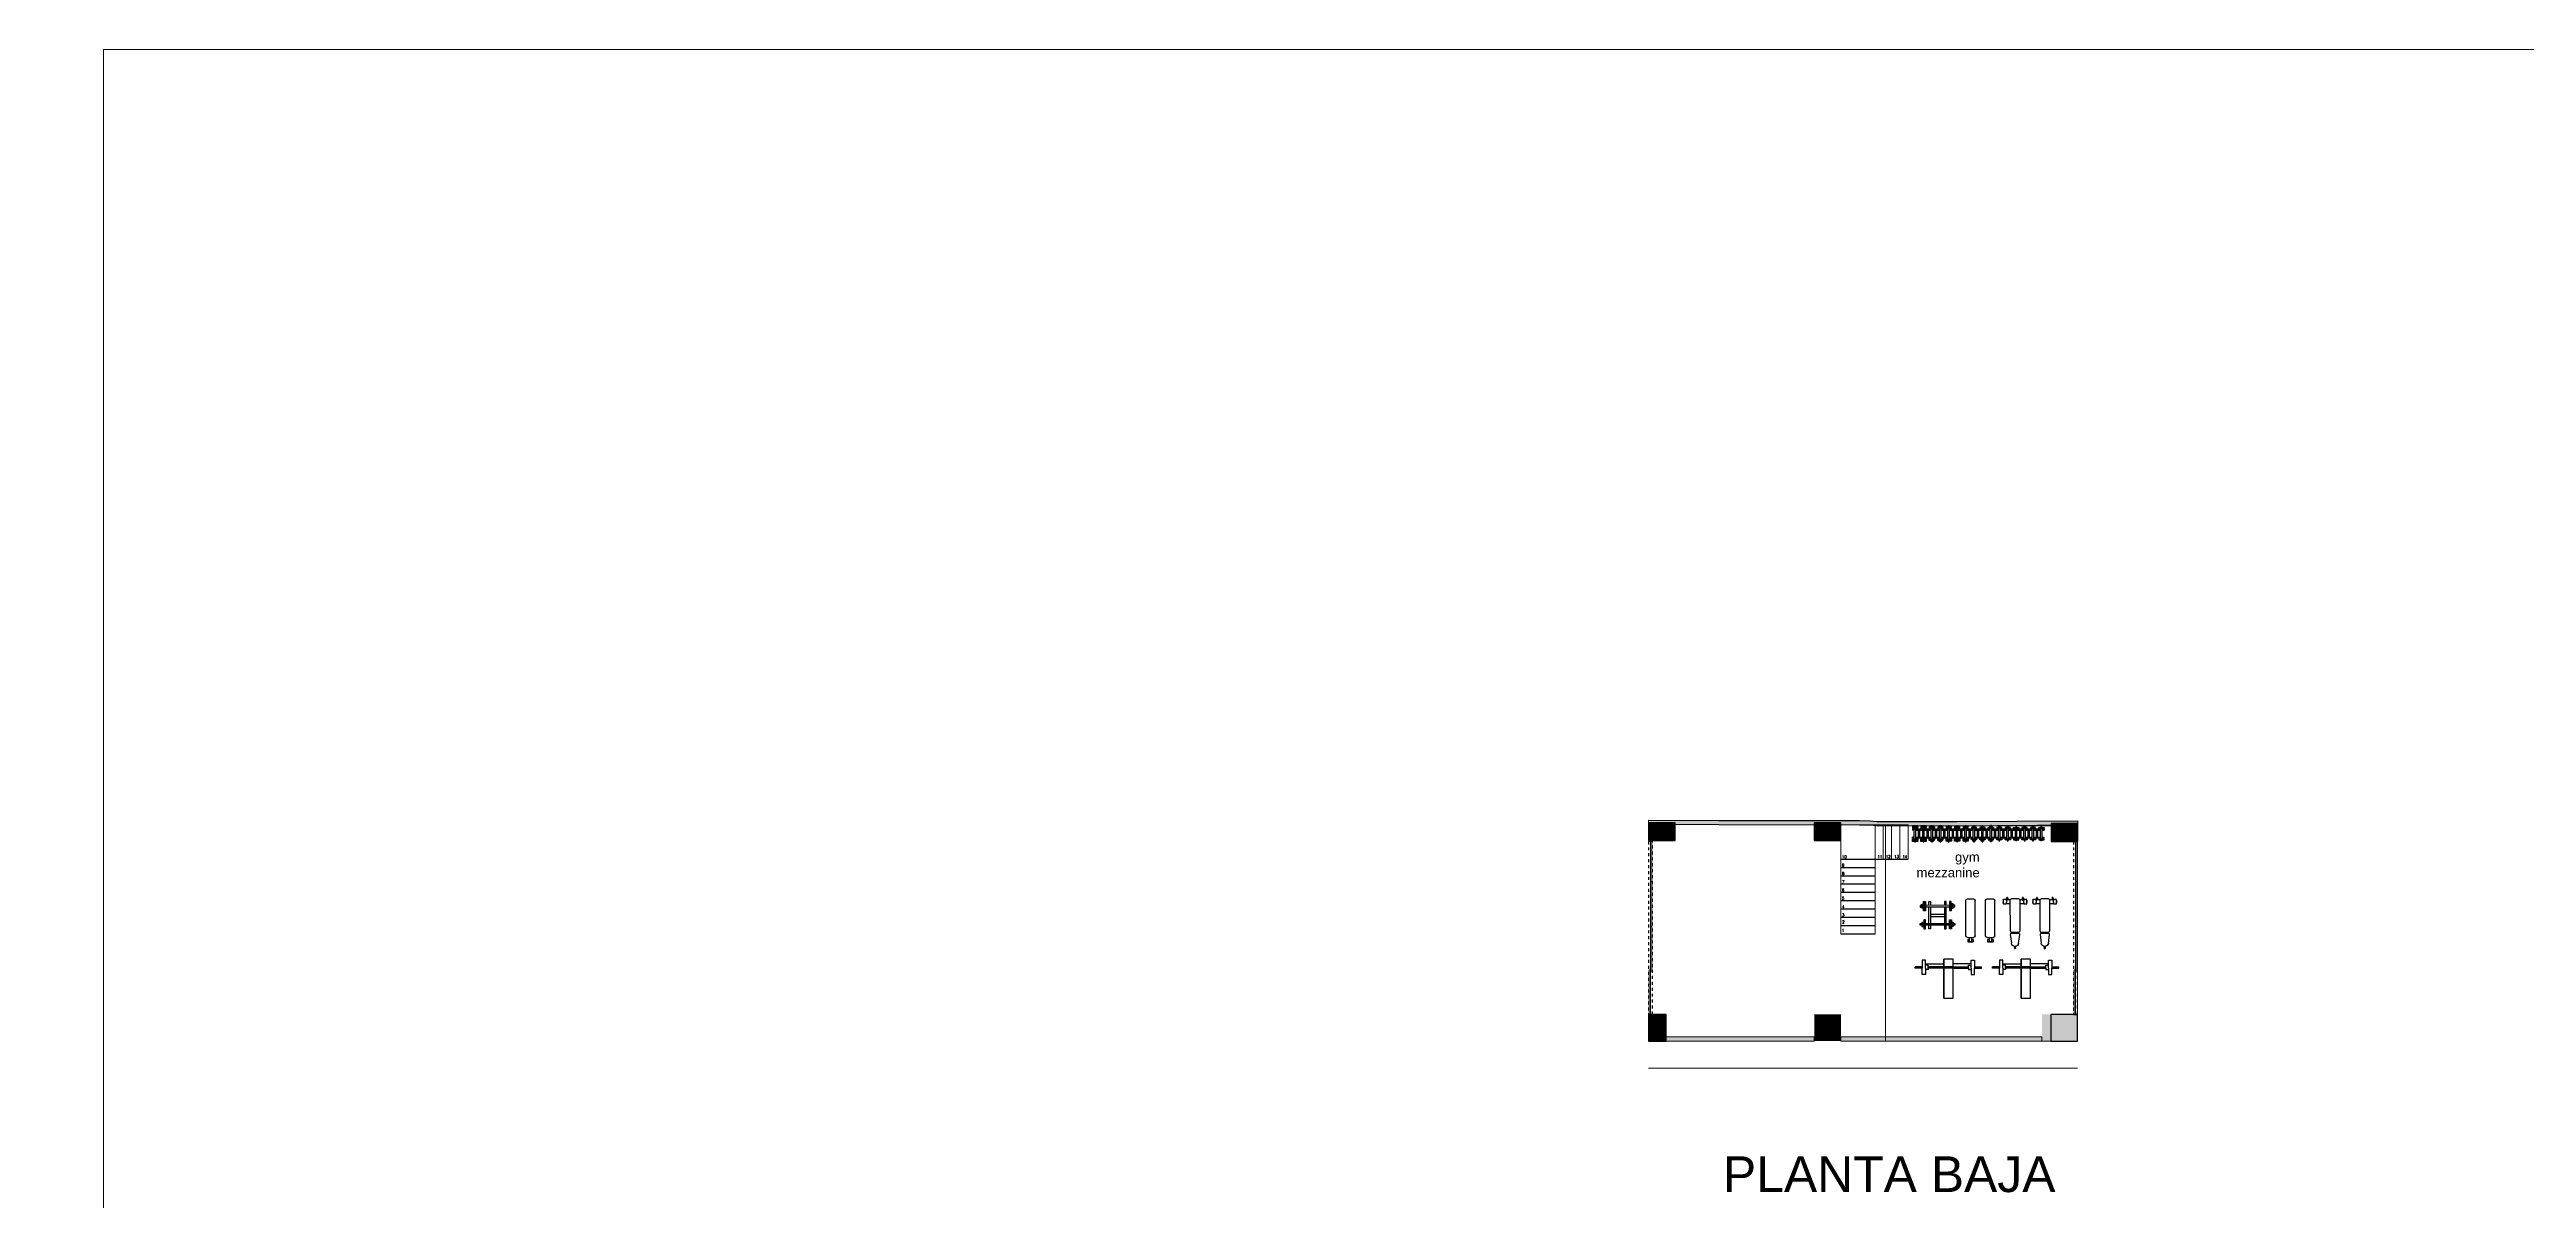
# Model space of a CAD drawing. Header units: metres. Extents: x -598 to 357, y -242 to 574.
# Drawn here: x -359.9 to -276.3, y 89.3 to 128.2 of the extents above; entities that cross this region are included whole.
import ezdxf

# ---------------------------------------------------------------- set-up
doc = ezdxf.new("R2010")
doc.units = ezdxf.units.M
doc.linetypes.add('xref_Nivel TIPICO$0$HIDDEN2', pattern=[0.1875, 0.125, -0.0625])
for name, color, linetype in [('000-GRADAS', 2, 'Continuous'), ('_TEXTO TITULOS', 251, 'Continuous'), ('MINUSV', 7, 'Continuous'), ('Muebles', 1, 'Continuous'), ('T-texto', 8, 'Continuous'), ('xref_Nivel TIPICO$0$D-dintel mamposteria', 1, 'Continuous'), ('xref_Nivel TIPICO$0$H-hatch mamposteria', 8, 'Continuous'), ('xref_Nivel TIPICO$0$T-tablero electrico', 42, 'Continuous'), ('ZXREF_GRADAS_Nx$0$GRADAS', 1, 'Continuous'), ('ZXREF_GRADAS_Nx$0$GRADAS T', 8, 'Continuous')]:
    doc.layers.add(name, color=color, linetype=linetype)
doc.layers.add('Muro Mamspoteria', color=5, linetype='Continuous', lineweight=9)
doc.layers.add('xref_Nivel TIPICO$0$P-puerta', color=1, linetype='Continuous', lineweight=18)
doc.styles.get("Standard").update_dxf_attribs({"font": 'arial.ttf'})
doc.styles.add('TS', font='arial.ttf')
doc.styles.add('ZXREF_GRADAS_Nx$0$E-DIM', font='romans.shx')

# ---------------------------------------------------------------- blocks, each defined once
blk = doc.blocks.new('columna')
at = {"true_color": 0x939598}
h = blk.add_hatch(color=252, dxfattribs=at)
h.dxf.hatch_style = 1
h.paths.add_polyline_path([(154.747, 259.896), (155.647, 259.896), (155.647, 259.296), (154.747, 259.296)])
at = {"color": 252, "true_color": 0x939598}
blk.add_lwpolyline([(154.747, 259.896), (155.647, 259.896), (155.647, 259.296), (154.747, 259.296), (154.747, 259.896)], dxfattribs=at)
blk = doc.blocks.new('*U307')
at = {"layer": 'xref_Nivel TIPICO$0$D-dintel mamposteria', "linetype": 'xref_Nivel TIPICO$0$HIDDEN2', "ltscale": 0.5}
blk.add_lwpolyline([(0.14, 0), (0, 0), (0, 5.837), (0.14, 5.837)], close=True, dxfattribs=at)
blk = doc.blocks.new('Banco de compresiones')
for p, q in [((347, 310), (377, 310)), ((347, 294), (347, 310)), ((377, 294), (347, 294)), ((370, 281), (370, 294)), ((377, 281), (370, 281)), ((377, 310), (377, 342)), ((377, 342), (383, 342)), ((414, 310), (377, 310)), ((377, 294), (414, 294)), ((377, 210), (377, 281)), ((377, 281), (391, 281)), ((383, 310), (383, 342)), ((383, 210), (383, 281)), ((391, 281), (391, 294)), ((396, 294), (396, 210)), ((414, 294), (414, 310)), ((237, 210), (377, 210)), ((237, 166), (237, 210)), ((377, 166), (237, 166)), ((237, 166), (377, 166)), ((377, 210), (377, 94)), ((383, 210), (383, 94)), ((383, 210), (418, 210)), ((418, 166), (383, 166)), ((383, 166), (418, 166)), ((396, 81), (396, 166)), ((418, 210), (418, 166)), ((377, 81), (347, 81)), ((347, 81), (347, 66)), ((347, 66), (377, 66)), ((370, 94), (370, 81)), ((377, 94), (370, 94)), ((377, 94), (391, 94)), ((377, 81), (414, 81)), ((414, 66), (377, 66)), ((377, 66), (377, 33)), ((377, 33), (383, 33)), ((383, 66), (383, 33)), ((391, 94), (391, 81)), ((414, 81), (414, 66))]:
    blk.add_line(p, q)
blk = doc.blocks.new('banco de compresiones l')
at = {"xscale": 0.007241437499942549, "yscale": 0.007241437499942549, "zscale": 0.007241437499942549}
blk.add_blockref('Banco de compresiones', (-2.775, -0.241), dxfattribs=at)
blk = doc.blocks.new('A$C021C5DDC')
at = {"linetype": 'Continuous'}
for p, q in [((0, 530), (0, 545)), ((2, 547), (54, 547)), ((54, 528), (2, 528)), ((2, 102), (2, 117)), ((4, 119), (56, 119)), ((4, 100), (56, 100)), ((18, 551), (18, 554)), ((18, 554), (26, 554)), ((18, 551), (26, 551)), ((18, 522), (18, 525)), ((18, 525), (26, 525)), ((18, 522), (26, 522)), ((20, 547), (20, 550)), ((20, 550), (35, 550)), ((20, 123), (20, 126)), ((20, 126), (28, 126)), ((20, 123), (29, 123)), ((20, 94), (20, 97)), ((20, 97), (29, 97)), ((20, 94), (29, 94)), ((21, 525), (21, 528)), ((36, 525), (21, 525)), ((23, 119), (23, 122)), ((23, 122), (37, 122)), ((23, 97), (23, 100)), ((38, 97), (23, 97)), ((26, 554), (63, 554)), ((26, 551), (63, 551)), ((26, 525), (63, 525)), ((26, 522), (63, 522)), ((28, 126), (65, 126)), ((29, 123), (65, 123)), ((29, 97), (65, 97)), ((29, 94), (65, 94)), ((33, 223), (32, 423)), ((35, 550), (35, 547)), ((36, 528), (36, 525)), ((37, 122), (38, 122)), ((38, 122), (38, 119)), ((38, 100), (38, 97)), ((51, 564), (50, 644)), ((53, 563), (52, 563)), ((59, 563), (53, 563)), ((54, 4), (53, 84)), ((55, 648), (73, 648)), ((55, 85), (61, 85)), ((55, 85), (55, 85)), ((56, 545), (56, 530)), ((58, 117), (58, 102)), ((86, 563), (59, 563)), ((76, 0), (59, 0)), ((61, 554), (61, 563)), ((61, 525), (61, 551)), ((61, 454), (61, 522)), ((63, 454), (62, 454)), ((62, 85), (89, 85)), ((65, 554), (63, 554)), ((63, 551), (65, 551)), ((65, 525), (63, 525)), ((63, 522), (65, 522)), ((892, 458), (63, 454)), ((63, 126), (63, 194)), ((64, 194), (63, 194)), ((63, 97), (63, 123)), ((64, 85), (63, 94)), ((64, 194), (894, 198)), ((65, 554), (65, 551)), ((65, 525), (65, 522)), ((68, 126), (65, 126)), ((65, 123), (68, 123)), ((68, 97), (65, 97)), ((65, 94), (68, 94)), ((68, 126), (68, 123)), ((68, 97), (68, 94)), ((74, 647), (75, 647)), ((76, 648), (79, 648)), ((78, 0), (77, 0)), ((82, 0), (79, 0)), ((80, 647), (81, 647)), ((82, 648), (85, 648)), ((84, 0), (83, 0)), ((88, 0), (85, 0)), ((87, 647), (86, 647)), ((86, 563), (136, 563)), ((88, 648), (91, 648)), ((139, 85), (89, 85)), ((89, 0), (90, 0)), ((94, 0), (91, 0)), ((93, 648), (92, 648)), ((94, 648), (97, 648)), ((95, 0), (96, 0)), ((100, 0), (97, 0)), ((99, 648), (98, 648)), ((100, 648), (103, 648)), ((101, 0), (102, 0)), ((106, 0), (103, 0)), ((105, 648), (104, 648)), ((106, 648), (109, 648)), ((107, 1), (108, 1)), ((112, 0), (109, 0)), ((111, 648), (110, 648)), ((112, 648), (115, 648)), ((113, 1), (114, 1)), ((118, 0), (115, 0)), ((117, 648), (116, 648)), ((118, 648), (121, 648)), ((119, 1), (120, 1)), ((124, 0), (121, 0)), ((123, 648), (122, 648)), ((124, 648), (127, 648)), ((125, 1), (126, 1)), ((130, 0), (127, 0)), ((129, 648), (128, 648)), ((130, 648), (133, 648)), ((131, 1), (132, 1)), ((136, 0), (133, 0)), ((135, 648), (134, 648)), ((136, 648), (139, 648)), ((163, 563), (136, 563)), ((137, 1), (138, 1)), ((139, 85), (166, 85)), ((142, 0), (139, 0)), ((140, 648), (141, 648)), ((142, 648), (145, 648)), ((144, 1), (143, 1)), ((148, 0), (145, 0)), ((146, 648), (147, 648)), ((148, 648), (166, 648)), ((150, 1), (149, 1)), ((169, 1), (151, 1)), ((161, 563), (161, 454)), ((169, 563), (163, 563)), ((163, 194), (164, 85)), ((166, 85), (172, 85)), ((170, 563), (169, 563)), ((171, 645), (171, 564)), ((172, 85), (172, 85)), ((174, 84), (174, 4)), ((916, 458), (892, 458)), ((894, 198), (918, 198)), ((946, 428), (947, 228)), ((946, 421), (971, 422)), ((946, 401), (972, 402)), ((949, 388), (946, 388)), ((946, 387), (950, 387)), ((950, 386), (946, 386)), ((980, 385), (946, 385)), ((980, 381), (946, 381)), ((946, 380), (952, 380)), ((946, 357), (952, 357)), ((952, 301), (947, 301)), ((953, 278), (947, 278)), ((947, 277), (981, 277)), ((947, 273), (981, 273)), ((947, 272), (951, 272)), ((951, 270), (947, 270)), ((947, 270), (950, 270)), ((947, 256), (972, 256)), ((947, 236), (972, 236)), ((949, 388), (950, 387)), ((950, 387), (950, 386)), ((950, 386), (950, 385)), ((950, 381), (950, 380)), ((950, 357), (950, 301)), ((950, 273), (950, 272)), ((951, 270), (950, 270)), ((951, 278), (951, 277)), ((951, 272), (951, 270)), ((952, 380), (952, 357)), ((952, 379), (980, 379)), ((952, 301), (953, 278)), ((981, 279), (953, 279)), ((968, 424), (969, 424)), ((968, 422), (968, 424)), ((968, 424), (979, 424)), ((968, 400), (968, 402)), ((969, 399), (968, 400)), ((980, 400), (968, 400)), ((979, 424), (969, 424)), ((969, 399), (980, 399)), ((969, 258), (970, 258)), ((969, 256), (969, 258)), ((969, 258), (981, 258)), ((969, 234), (969, 236)), ((970, 233), (969, 234)), ((981, 234), (969, 234)), ((970, 389), (970, 395)), ((980, 395), (970, 395)), ((970, 389), (980, 389)), ((981, 258), (970, 258)), ((970, 233), (981, 233)), ((971, 263), (971, 269)), ((981, 269), (971, 269)), ((971, 263), (981, 263)), ((975, 424), (975, 426)), ((975, 426), (979, 426)), ((976, 231), (976, 233)), ((976, 231), (981, 231)), ((978, 395), (978, 399)), ((978, 388), (978, 389)), ((978, 387), (978, 388)), ((980, 388), (978, 388)), ((978, 387), (980, 387)), ((978, 269), (978, 270)), ((978, 270), (979, 270)), ((978, 270), (981, 270)), ((979, 258), (978, 263)), ((981, 229), (979, 429)), ((981, 270), (979, 270)), ((1009, 459), (1009, 459)), ((1011, 199), (1011, 199)), ((1013, 459), (1252, 430)), ((1254, 232), (1015, 199)), ((1339, 346), (1374, 346)), ((1339, 315), (1339, 315)), ((1374, 315), (1339, 315)), ((1374, 346), (1382, 347)), ((1382, 316), (1374, 315))]:
    blk.add_line(p, q, dxfattribs=at)
for points in [[(971, 422), (974, 421), (976, 420), (979, 420), (979, 419)], [(972, 256), (975, 255), (977, 255), (980, 254), (981, 254)], [(981, 238), (980, 238), (978, 237), (976, 236), (974, 236), (973, 236), (972, 236)], [(1009, 459), (1010, 459), (1013, 459)], [(1015, 199), (1012, 199), (1011, 199)], [(1387, 326), (1387, 327), (1388, 329), (1388, 331), (1388, 333), (1387, 334), (1387, 336), (1386, 338), (1386, 339), (1385, 341), (1384, 342), (1383, 343), (1381, 344), (1380, 345), (1378, 346), (1377, 346), (1375, 346), (1374, 346)], [(1387, 331), (1387, 333), (1387, 335), (1387, 336), (1386, 338), (1385, 339), (1384, 341), (1383, 342), (1382, 343), (1381, 344), (1379, 345), (1378, 346), (1376, 346), (1375, 346), (1374, 346)], [(1374, 315), (1375, 316), (1377, 316), (1378, 316), (1380, 317), (1381, 318), (1382, 319), (1383, 320), (1384, 321), (1385, 323), (1386, 324), (1387, 326), (1387, 328), (1387, 329), (1387, 331)], [(1381, 346), (1382, 347), (1384, 346), (1386, 346), (1388, 345), (1390, 344), (1391, 343), (1393, 341), (1394, 339), (1395, 337), (1396, 335), (1396, 333), (1396, 331), (1396, 329), (1395, 326), (1395, 326)]]:
    blk.add_lwpolyline(points, dxfattribs=at)
for centre, radius, start, end in [((2, 545), 2, 90.31259, 180.31259), ((2, 530), 2, 180.31259, 270.31259), ((4, 117), 2, 90.31259, 180.31259), ((4, 102), 2, 180.31259, 270.31259), ((62, 424), 30, 90.3167, 180.31259), ((63, 424), 30, 90.31722, 180.31259), ((63, 224), 30, 180.31259, 270.30794), ((64, 224), 30, 180.31259, 270.30845), ((53, 644), 2.97, 122.43989, 184.06157), ((52, 564), 1, 180.31259, 270.31259), ((55, 639), 8.38, 90.37948, 116.1814), ((54, 84), 1, 90.31259, 180.31259), ((54, 545), 2, 0.31259, 90.31259), ((54, 530), 2, 270.31259, 0.31259), ((57, 3), 3.1, 177.96342, 236.78548), ((58, 8), 7.54, 242.98254, 271.70784), ((56, 117), 2, 0.31259, 90.31259), ((56, 102), 2, 270.31259, 0.31259), ((59, 564), 1, 180.31259, 270.31259), ((74, 650), 3.11, 243.55725, 249.01536), ((74, 651), 3.29, 291.76245, 296.9153), ((78, -3), 3.29, 111.76245, 116.9153), ((80, 650), 3.11, 243.55725, 249.01536), ((78, -3), 3.11, 63.55725, 69.01536), ((80, 651), 3.18, 291.67284, 297.00491), ((84, -3), 3.29, 111.76245, 116.9153), ((86, 651), 3.11, 243.55458, 249.01803), ((84, -3), 3.1, 63.55192, 69.0207), ((86, 651), 3.18, 291.67402, 297.0049), ((90, -3), 3.24, 111.71771, 116.96004), ((92, 651), 3.11, 243.55313, 249.01831), ((90, -3), 3.11, 63.55313, 69.01831), ((92, 651), 3.24, 291.71771, 296.96004), ((96, -3), 3.18, 111.67402, 117.0049), ((98, 651), 3.11, 243.5558, 249.01564), ((96, -3), 3.11, 63.55458, 69.01803), ((98, 651), 3.24, 291.71889, 296.96003), ((102, -3), 3.24, 111.71889, 116.96003), ((104, 651), 3.11, 243.55458, 249.01803), ((102, -3), 3.11, 63.5558, 69.01564), ((104, 651), 3.18, 291.67402, 297.0049), ((108, -3), 3.24, 111.71771, 116.96004), ((110, 651), 3.11, 243.55313, 249.01831), ((108, -3), 3.11, 63.55313, 69.01831), ((110, 651), 3.24, 291.71771, 296.96004), ((114, -3), 3.18, 111.67402, 117.00491), ((116, 651), 3.11, 243.5558, 249.01564), ((114, -2), 3.11, 63.55458, 69.01803), ((116, 651), 3.24, 291.71889, 296.96003), ((120, -3), 3.24, 111.71889, 116.96003), ((122, 651), 3.11, 243.55458, 249.01803), ((120, -2), 3.11, 63.5558, 69.01564), ((122, 651), 3.24, 291.71771, 296.96004), ((126, -3), 3.24, 111.71771, 116.96004), ((128, 651), 3.11, 243.5558, 249.01564), ((126, -2), 3.11, 63.55458, 69.01803), ((128, 651), 3.24, 291.71889, 296.96003), ((132, -3), 3.24, 111.71889, 116.96003), ((134, 651), 3.11, 243.55458, 249.01803), ((132, -2), 3.11, 63.5558, 69.01564), ((134, 651), 3.18, 291.67402, 297.0049), ((138, -2), 3.24, 111.71771, 116.96004), ((140, 651), 3.11, 243.55458, 249.01803), ((138, -2), 3.11, 63.55313, 69.01831), ((140, 651), 3.24, 291.71771, 296.96004), ((144, -2), 3.24, 111.71771, 116.96004), ((146, 651), 3.11, 243.5558, 249.01564), ((144, -2), 3.11, 63.55458, 69.01803), ((146, 651), 3.21, 291.69588, 296.98246), ((150, -2), 3.24, 111.71889, 116.96003), ((150, -2), 3.11, 63.55386, 69.01817), ((163, 564), 1, 270.31259, 0.31259), ((166, 641), 7.54, 62.98262, 91.70778), ((166, 84), 1, 0.31259, 90.31259), ((168, 645), 3.1, 357.96361, 56.78555), ((169, 9), 8.38, 270.37937, 296.18148), ((170, 564), 1, 270.31259, 0.31259), ((173, 84), 1, 0.31259, 90.31259), ((171, 4), 2.97, 302.44019, 4.06102), ((967, 434), 32.3, 278.28535, 292.99243), ((1239, 331), 100, 277.7695, 83.17374), ((1240, 331), 100, 277.7695, 83.17374), ((1374, 329), 13.8, 272.00491, 345.16337), ((1382, 329), 13.9, 272.61464, 345.17168)]:
    blk.add_arc(centre, radius, start, end, dxfattribs=at)
at = {"linetype": 'Continuous', "extrusion": (0, 0, -1)}
for centre, major_axis, ratio, start_param, end_param in [((74, 648), (1, 0.005), 0.36397, 1.570796, 2.388305), ((75, 648), (1, 0.005), 0.36397, 0.753287, 1.570796), ((77, 0), (1, 0.005), 0.36397, 3.89488, 4.712389), ((78, 0), (1, 0.005), 0.36397, 4.712389, 5.529898), ((80, 648), (1, 0.005), 0.36397, 1.570796, 2.388305), ((81, 648), (1, 0.005), 0.36397, 0.753287, 1.570796), ((83, 0), (1, 0.005), 0.36397, 3.89488, 4.712389), ((84, 0), (1, 0.005), 0.36397, -1.570796, -0.753287), ((86, 648), (1, 0.005), 0.36397, 1.570796, 2.388305), ((87, 648), (1, 0.005), 0.36397, 0.753287, 1.570796), ((89, 0), (1, 0.005), 0.36397, 3.89488, 4.712389), ((90, 0), (1, 0.005), 0.36397, -1.570796, -0.753287), ((92, 648), (1, 0.005), 0.36397, 1.570796, 2.388305), ((93, 648), (1, 0.005), 0.36397, 0.753287, 1.570796), ((95, 0), (1, 0.005), 0.36397, 3.89488, 4.712389), ((96, 0), (1, 0.005), 0.36397, 4.712389, 5.529898), ((98, 648), (1, 0.005), 0.36397, 1.570796, 2.388305), ((99, 648), (1, 0.005), 0.36397, 0.753287, 1.570796), ((101, 0), (1, 0.005), 0.36397, 3.89488, 4.712389), ((102, 0), (1, 0.005), 0.36397, 4.712389, 5.529898), ((104, 648), (1, 0.005), 0.36397, 1.570796, 2.388305), ((105, 648), (1, 0.005), 0.36397, 0.753287, 1.570796), ((107, 0), (1, 0.005), 0.36397, 3.89488, 4.712389), ((108, 0), (1, 0.005), 0.36397, -1.570796, -0.753287), ((110, 648), (1, 0.005), 0.36397, 1.570796, 2.388305), ((111, 648), (1, 0.005), 0.36397, 0.753287, 1.570796), ((113, 0), (1, 0.005), 0.36397, 3.89488, 4.712389), ((114, 0), (1, 0.005), 0.36397, -1.570796, -0.753287), ((116, 648), (1, 0.005), 0.36397, 1.570796, 2.388305), ((117, 648), (1, 0.005), 0.36397, 0.753287, 1.570796), ((119, 0), (1, 0.005), 0.36397, 3.89488, 4.712389), ((120, 0), (1, 0.005), 0.36397, 4.712389, 5.529898), ((122, 648), (1, 0.005), 0.36397, 1.570796, 2.388305), ((123, 648), (1, 0.005), 0.36397, 0.753287, 1.570796), ((125, 0), (1, 0.005), 0.36397, 3.89488, 4.712389), ((126, 0), (1, 0.005), 0.36397, 4.712389, 5.529898), ((128, 648), (1, 0.005), 0.36397, 1.570796, 2.388305), ((129, 648), (1, 0.005), 0.36397, 0.753287, 1.570796), ((131, 0), (1, 0.005), 0.36397, 3.89488, 4.712389), ((132, 0), (1, 0.005), 0.36397, -1.570796, -0.753287), ((134, 648), (1, 0.005), 0.36397, 1.570796, 2.388305), ((135, 648), (1, 0.005), 0.36397, 0.753287, 1.570796), ((137, 0), (1, 0.005), 0.36397, 3.89488, 4.712389), ((138, 0), (1, 0.005), 0.36397, -1.570796, -0.753287), ((140, 648), (1, 0.005), 0.36397, 1.570796, 2.388305), ((141, 648), (1, 0.005), 0.36397, 0.753287, 1.570796), ((143, 0), (1, 0.005), 0.36397, 3.89488, 4.712389), ((144, 0), (1, 0.005), 0.36397, 4.712389, 5.529898), ((146, 648), (1, 0.005), 0.36397, 1.570796, 2.388305), ((147, 648), (1, 0.005), 0.36397, 0.753287, 1.570796), ((149, 0), (1, 0.005), 0.36397, 3.89488, 4.712389), ((150, 0), (1, 0.005), 0.36397, -1.570796, -0.753287), ((916, 428), (-0.2, 30), 0.987049, 0, 1.570796), ((917, 228), (-0.2, 30), 0.987049, 1.570796, 3.141593), ((1009, 429), (-0.2, 30), 0.988983, 4.710979, 6.409038), ((1011, 229), (-0.2, 30), 0.988983, 3.012921, 4.710979)]:
    blk.add_ellipse(centre, major_axis=major_axis, ratio=ratio, start_param=start_param, end_param=end_param, dxfattribs=at)
blk = doc.blocks.new('A$C00F05895')
for p, q in [((-1099, 764), (-1385, 764)), ((-1385, 694), (-1286, 694)), ((-1385, 694), (-1385, 638)), ((-1286, 638), (-1385, 638)), ((-1286, 263), (-1385, 263)), ((-1385, 208), (-1385, 263)), ((-1385, 208), (-1286, 208)), ((-1099, 138), (-1385, 138)), ((-1047, 263), (-1047, 638)), ((-976, 263), (-976, 638)), ((-924, 764), (-638, 764)), ((-924, 138), (-638, 138)), ((-586, 263), (-586, 638)), ((-514, 263), (-514, 638)), ((-462, 764), (-176, 764)), ((-462, 138), (-176, 138)), ((-124, 263), (-124, 638)), ((-52, 263), (-52, 638)), ((286, 764), (0, 764)), ((0, 694), (99, 694)), ((0, 694), (0, 638)), ((99, 638), (0, 638)), ((99, 263), (0, 263)), ((0, 208), (0, 263)), ((0, 208), (99, 208)), ((286, 138), (0, 138)), ((338, 263), (338, 638)), ((410, 263), (410, 638)), ((462, 764), (748, 764)), ((462, 138), (748, 138)), ((800, 263), (800, 638)), ((872, 263), (872, 638)), ((924, 764), (1209, 764)), ((924, 138), (1209, 138)), ((1261, 263), (1261, 638)), ((1333, 263), (1333, 638)), ((1671, 764), (1385, 764)), ((1671, 138), (1385, 138)), ((1593, 821), (1463, 821)), ((1593, 81), (1463, 81)), ((1723, 263), (1723, 638)), ((1795, 263), (1795, 638)), ((1847, 764), (2133, 764)), ((1847, 138), (2133, 138)), ((1925, 821), (2055, 821)), ((1925, 81), (2055, 81)), ((2185, 263), (2185, 638)), ((2257, 263), (2257, 638)), ((2309, 764), (2595, 764)), ((2309, 138), (2595, 138)), ((2387, 821), (2517, 821)), ((2387, 81), (2517, 81)), ((2647, 263), (2647, 638)), ((2719, 263), (2719, 638)), ((2771, 821), (3056, 821)), ((2771, 764), (3056, 764)), ((2771, 138), (3056, 138)), ((2771, 81), (3056, 81)), ((3108, 263), (3108, 638)), ((3180, 263), (3180, 638)), ((3232, 821), (3518, 821)), ((3232, 764), (3518, 764)), ((3232, 138), (3518, 138)), ((3232, 81), (3518, 81)), ((3570, 263), (3570, 638)), ((3642, 263), (3642, 638)), ((3694, 821), (3980, 821)), ((3694, 764), (3980, 764)), ((3694, 138), (3980, 138)), ((3694, 81), (3980, 81)), ((4032, 263), (4032, 638)), ((4104, 263), (4104, 638)), ((4156, 821), (4442, 821)), ((4156, 821), (4156, 793)), ((4156, 764), (4442, 764)), ((4156, 138), (4442, 138)), ((4156, 81), (4156, 109)), ((4156, 81), (4442, 81)), ((4234, 849), (4364, 849)), ((4234, 53), (4364, 53)), ((4442, 821), (4442, 793)), ((4442, 81), (4442, 109)), ((4494, 263), (4494, 638)), ((4566, 263), (4566, 638)), ((4618, 821), (4903, 821)), ((4618, 821), (4618, 793)), ((4618, 764), (4903, 764)), ((4618, 138), (4903, 138)), ((4618, 81), (4618, 109)), ((4618, 81), (4903, 81)), ((4695, 849), (4826, 849)), ((4695, 53), (4826, 53)), ((4903, 821), (4903, 793)), ((4903, 81), (4903, 109)), ((4955, 263), (4955, 638)), ((5027, 263), (5027, 638)), ((5079, 849), (5365, 849)), ((5079, 821), (5365, 821)), ((5079, 821), (5079, 793)), ((5079, 764), (5365, 764)), ((5079, 138), (5365, 138)), ((5079, 81), (5079, 109)), ((5079, 81), (5365, 81)), ((5079, 53), (5365, 53)), ((5365, 821), (5365, 793)), ((5365, 81), (5365, 109)), ((5417, 263), (5417, 638)), ((5489, 263), (5489, 638)), ((5541, 849), (5827, 849)), ((5541, 821), (5827, 821)), ((5541, 821), (5541, 793)), ((5541, 764), (5827, 764)), ((5541, 138), (5827, 138)), ((5541, 81), (5541, 109)), ((5541, 81), (5827, 81)), ((5541, 53), (5827, 53)), ((5827, 694), (5728, 694)), ((5728, 638), (5827, 638)), ((5728, 263), (5827, 263)), ((5827, 208), (5728, 208)), ((5827, 821), (5827, 793)), ((5827, 694), (5827, 638)), ((5827, 208), (5827, 263)), ((5827, 81), (5827, 109))]:
    blk.add_line(p, q)
for points in [[(-1385, 793), (-1385, 735), (-1099, 735), (-1099, 793)], [(-1385, 109), (-1385, 166), (-1099, 166), (-1099, 109)], [(-638, 793), (-638, 735), (-924, 735), (-924, 793)], [(-638, 109), (-638, 166), (-924, 166), (-924, 109)], [(-176, 793), (-176, 735), (-462, 735), (-462, 793)], [(-176, 109), (-176, 166), (-462, 166), (-462, 109)], [(0, 793), (0, 735), (286, 735), (286, 793)], [(0, 109), (0, 166), (286, 166), (286, 109)], [(748, 793), (748, 735), (462, 735), (462, 793)], [(748, 109), (748, 166), (462, 166), (462, 109)], [(1209, 793), (1209, 735), (924, 735), (924, 793)], [(1209, 109), (1209, 166), (924, 166), (924, 109)], [(1385, 793), (1385, 735), (1671, 735), (1671, 793)], [(1385, 109), (1385, 166), (1671, 166), (1671, 109)], [(1463, 849), (1463, 793), (1593, 793), (1593, 849)], [(1463, 53), (1463, 109), (1593, 109), (1593, 53)], [(2133, 793), (2133, 735), (1847, 735), (1847, 793)], [(2133, 109), (2133, 166), (1847, 166), (1847, 109)], [(2055, 849), (2055, 793), (1925, 793), (1925, 849)], [(2055, 53), (2055, 109), (1925, 109), (1925, 53)], [(2595, 793), (2595, 735), (2309, 735), (2309, 793)], [(2595, 109), (2595, 166), (2309, 166), (2309, 109)], [(2517, 849), (2517, 793), (2387, 793), (2387, 849)], [(2517, 53), (2517, 109), (2387, 109), (2387, 53)], [(3056, 849), (3056, 793), (2771, 793), (2771, 849)], [(3056, 793), (3056, 735), (2771, 735), (2771, 793)], [(3056, 109), (3056, 166), (2771, 166), (2771, 109)], [(3056, 53), (3056, 109), (2771, 109), (2771, 53)], [(3518, 849), (3518, 793), (3232, 793), (3232, 849)], [(3518, 793), (3518, 735), (3232, 735), (3232, 793)], [(3518, 109), (3518, 166), (3232, 166), (3232, 109)], [(3518, 53), (3518, 109), (3232, 109), (3232, 53)], [(3980, 849), (3980, 793), (3694, 793), (3694, 849)], [(3980, 793), (3980, 735), (3694, 735), (3694, 793)], [(3980, 109), (3980, 166), (3694, 166), (3694, 109)], [(3980, 53), (3980, 109), (3694, 109), (3694, 53)], [(4442, 793), (4442, 735), (4156, 735), (4156, 793)], [(4442, 109), (4442, 166), (4156, 166), (4156, 109)], [(4364, 877), (4364, 821), (4234, 821), (4234, 877)], [(4364, 24), (4364, 81), (4234, 81), (4234, 24)], [(4903, 793), (4903, 735), (4618, 735), (4618, 793)], [(4903, 109), (4903, 166), (4618, 166), (4618, 109)], [(4826, 877), (4826, 821), (4695, 821), (4695, 877)], [(4826, 24), (4826, 81), (4695, 81), (4695, 24)], [(5365, 877), (5365, 821), (5079, 821), (5079, 877)], [(5365, 793), (5365, 735), (5079, 735), (5079, 793)], [(5365, 109), (5365, 166), (5079, 166), (5079, 109)], [(5365, 24), (5365, 81), (5079, 81), (5079, 24)], [(5827, 877), (5827, 821), (5541, 821), (5541, 877)], [(5827, 793), (5827, 735), (5541, 735), (5541, 793)], [(5827, 109), (5827, 166), (5541, 166), (5541, 109)], [(5827, 24), (5827, 81), (5541, 81), (5541, 24)]]:
    blk.add_lwpolyline(points, close=True)
for points in [[(-1286, 166), (-1286, 735)], [(-1268, 793), (-1268, 845), (-1217, 845), (-1217, 793)], [(-1268, 109), (-1268, 56), (-1217, 56), (-1217, 109)], [(-1199, 166), (-1199, 735)], [(-1199, 694), (-824, 694)], [(-824, 638), (-1199, 638)], [(-824, 263), (-1199, 263)], [(-1199, 208), (-824, 208)], [(-824, 166), (-824, 735)], [(-755, 793), (-755, 845), (-806, 845), (-806, 793)], [(-755, 109), (-755, 56), (-806, 56), (-806, 109)], [(-737, 166), (-737, 735)], [(-737, 694), (-363, 694)], [(-363, 638), (-737, 638)], [(-363, 263), (-737, 263)], [(-737, 208), (-363, 208)], [(-363, 166), (-363, 735)], [(-293, 793), (-293, 845), (-345, 845), (-345, 793)], [(-293, 109), (-293, 56), (-345, 56), (-345, 109)], [(-275, 166), (-275, 735)], [(-275, 694), (99, 694)], [(99, 638), (-275, 638)], [(99, 263), (-275, 263)], [(-275, 208), (99, 208)], [(99, 166), (99, 735)], [(117, 793), (117, 845), (169, 845), (169, 793)], [(117, 109), (117, 56), (169, 56), (169, 109)], [(187, 166), (187, 735)], [(187, 694), (561, 694)], [(561, 638), (187, 638)], [(561, 263), (187, 263)], [(187, 208), (561, 208)], [(561, 166), (561, 735)], [(630, 793), (630, 845), (579, 845), (579, 793)], [(630, 109), (630, 56), (579, 56), (579, 109)], [(648, 166), (648, 735)], [(648, 694), (1023, 694)], [(1023, 638), (648, 638)], [(1023, 263), (648, 263)], [(648, 208), (1023, 208)], [(1023, 166), (1023, 735)], [(1092, 793), (1092, 845), (1041, 845), (1041, 793)], [(1092, 109), (1092, 56), (1041, 56), (1041, 109)], [(1110, 166), (1110, 735)], [(1110, 694), (1484, 694)], [(1484, 638), (1110, 638)], [(1484, 263), (1110, 263)], [(1110, 208), (1484, 208)], [(1484, 166), (1484, 735)], [(1503, 849), (1503, 902), (1554, 902), (1554, 849)], [(1503, 53), (1503, 0), (1554, 0), (1554, 53)], [(1572, 166), (1572, 735)], [(1572, 694), (1946, 694)], [(1946, 638), (1572, 638)], [(1946, 263), (1572, 263)], [(1572, 208), (1946, 208)], [(1946, 166), (1946, 735)], [(2016, 849), (2016, 902), (1964, 902), (1964, 849)], [(2016, 53), (2016, 0), (1964, 0), (1964, 53)], [(2034, 166), (2034, 735)], [(2034, 694), (2408, 694)], [(2408, 638), (2034, 638)], [(2408, 263), (2034, 263)], [(2034, 208), (2408, 208)], [(2408, 166), (2408, 735)], [(2477, 849), (2477, 902), (2426, 902), (2426, 849)], [(2477, 53), (2477, 0), (2426, 0), (2426, 53)], [(2495, 166), (2495, 735)], [(2495, 694), (2870, 694)], [(2870, 638), (2495, 638)], [(2870, 263), (2495, 263)], [(2495, 208), (2870, 208)], [(2870, 166), (2870, 735)], [(2939, 849), (2939, 902), (2888, 902), (2888, 849)], [(2939, 53), (2939, 0), (2888, 0), (2888, 53)], [(2957, 166), (2957, 735)], [(2957, 694), (3332, 694)], [(3332, 638), (2957, 638)], [(3332, 263), (2957, 263)], [(2957, 208), (3332, 208)], [(3332, 166), (3332, 735)], [(3401, 849), (3401, 902), (3350, 902), (3350, 849)], [(3401, 53), (3401, 0), (3350, 0), (3350, 53)], [(3419, 166), (3419, 735)], [(3419, 694), (3793, 694)], [(3793, 638), (3419, 638)], [(3793, 263), (3419, 263)], [(3419, 208), (3793, 208)], [(3793, 166), (3793, 735)], [(3863, 849), (3863, 902), (3811, 902), (3811, 849)], [(3863, 53), (3863, 0), (3811, 0), (3811, 53)], [(3881, 166), (3881, 735)], [(3881, 694), (4255, 694)], [(4255, 638), (3881, 638)], [(4255, 263), (3881, 263)], [(3881, 208), (4255, 208)], [(4255, 166), (4255, 735)], [(4324, 877), (4324, 902), (4273, 902), (4273, 877)], [(4324, 24), (4324, 0), (4273, 0), (4273, 24)], [(4342, 166), (4342, 735)], [(4342, 694), (4717, 694)], [(4717, 638), (4342, 638)], [(4717, 263), (4342, 263)], [(4342, 208), (4717, 208)], [(4717, 166), (4717, 735)], [(4786, 877), (4786, 902), (4735, 902), (4735, 877)], [(4786, 24), (4786, 0), (4735, 0), (4735, 24)], [(4804, 166), (4804, 735)], [(4804, 694), (5179, 694)], [(5179, 638), (4804, 638)], [(5179, 263), (4804, 263)], [(4804, 208), (5179, 208)], [(5179, 166), (5179, 735)], [(5248, 877), (5248, 902), (5197, 902), (5197, 877)], [(5248, 24), (5248, 0), (5197, 0), (5197, 24)], [(5266, 166), (5266, 735)], [(5266, 694), (5640, 694)], [(5640, 638), (5266, 638)], [(5640, 263), (5266, 263)], [(5266, 208), (5640, 208)], [(5640, 166), (5640, 735)], [(5710, 877), (5710, 902), (5658, 902), (5658, 877)], [(5710, 24), (5710, 0), (5658, 0), (5658, 24)], [(5728, 166), (5728, 735)]]:
    blk.add_lwpolyline(points)
blk = doc.blocks.new('weight_track_barbell_p')
for p, q in [((-16.2, 7.7), (-16.2, 12.3)), ((-14.2, 5), (-14.2, 15)), ((7.6, 1.3), (-7.6, 1.3)), ((14.2, 5), (14.2, 15)), ((16.2, 7.7), (16.2, 12.3)), ((-16.2, -7.7), (-16.2, -12.3)), ((-14.2, -5), (-14.2, -15)), ((7.6, -1.3), (-7.6, -1.3)), ((14.2, -5), (14.2, -15)), ((16.2, -7.7), (16.2, -12.3))]:
    blk.add_line(p, q)
for points in [[(-17.2, 9.1), (-19, 9.1), (-19, 10.9), (-17.2, 10.9)], [(-13.2, 10.9), (13.2, 10.9)], [(13.2, 9.1), (-13.2, 9.1)], [(-9.5, 10.9), (-9.5, 15), (-7.6, 15), (-7.6, 10.9)], [(-9.5, -9.1), (-9.5, 9.1)], [(-7.6, 9.1), (-7.6, -9.1)], [(9.5, 10.9), (9.5, 15), (7.6, 15), (7.6, 10.9)], [(7.6, 9.1), (7.6, -9.1)], [(9.5, -9.1), (9.5, 9.1)], [(17.2, 10.9), (19, 10.9), (19, 9.1), (17.2, 9.1)], [(-17.2, -9.1), (-19, -9.1), (-19, -10.9), (-17.2, -10.9)], [(13.2, -9.1), (-13.2, -9.1)], [(-13.2, -10.9), (13.2, -10.9)], [(-7.6, -10.9), (-7.6, -15), (-9.5, -15), (-9.5, -10.9)], [(7.6, -10.9), (7.6, -15), (9.5, -15), (9.5, -10.9)], [(17.2, -10.9), (19, -10.9), (19, -9.1), (17.2, -9.1)]]:
    blk.add_lwpolyline(points)
for points in [[(-17.2, 12.3), (-15.2, 12.3), (-15.2, 7.7), (-17.2, 7.7)], [(-15.2, 15), (-13.2, 15), (-13.2, 5), (-15.2, 5)], [(15.2, 15), (13.2, 15), (13.2, 5), (15.2, 5)], [(17.2, 12.3), (15.2, 12.3), (15.2, 7.7), (17.2, 7.7)], [(-17.2, -12.3), (-15.2, -12.3), (-15.2, -7.7), (-17.2, -7.7)], [(-15.2, -15), (-13.2, -15), (-13.2, -5), (-15.2, -5)], [(15.2, -15), (13.2, -15), (13.2, -5), (15.2, -5)], [(17.2, -12.3), (15.2, -12.3), (15.2, -7.7), (17.2, -7.7)]]:
    blk.add_lwpolyline(points, close=True)
blk = doc.blocks.new('ca_gimnas54')
at = {"layer": 'Muebles'}
for p, q in [((12, 0), (-12, 0)), ((-18.3, -141.7), (-18.3, -6.3)), ((18.3, -141.7), (18.3, -6.3)), ((12, -148), (-12, -148)), ((-4.5, -148), (-4.5, -163.8)), ((4.5, -163.8), (-4.5, -163.8)), ((4.5, -148), (4.5, -163.8))]:
    blk.add_line(p, q, dxfattribs=at)
at = {"layer": 'Muebles', "color": 8}
for p, q in [((-4.5, -155.9), (-10.7, -155.9)), ((-10.7, -155.9), (-10.7, -164.8)), ((10.7, -164.8), (-10.7, -164.8)), ((10.7, -155.9), (4.5, -155.9)), ((10.7, -155.9), (10.7, -164.8))]:
    blk.add_line(p, q, dxfattribs=at)
at = {"layer": 'Muebles'}
for centre, start, end in [((-12, -6.3), 90, 180), ((12, -6.3), 0, 90), ((-12, -141.7), 180, 270), ((12, -141.7), 270, 0)]:
    blk.add_arc(centre, 6.3, start, end, dxfattribs=at)

msp = doc.modelspace()

# ---------------------------------------------------------------- hatches: boundary and pattern name
at = {"true_color": 0x939598}
h = msp.add_hatch(color=252, dxfattribs=at)
h.dxf.hatch_style = 1
h.paths.add_polyline_path([(-299.404, 95.607), (-300.304, 95.607), (-300.304, 94.707), (-299.404, 94.707)])
h = msp.add_hatch(color=252, dxfattribs=at)
h.dxf.hatch_style = 1
h.paths.add_polyline_path([(-291.418, 95.607), (-292.618, 95.607), (-292.618, 94.707), (-291.418, 94.707)])
at = {"layer": 'xref_Nivel TIPICO$0$H-hatch mamposteria', "transparency": 33554585}
h = msp.add_hatch(color=256, dxfattribs=at)
h.dxf.hatch_style = 1
h.paths.add_polyline_path([(-291.412, 102.044), (-291.412, 102.138), (-295.505, 102.114), (-298.192, 102.122), (-298.425, 102.141), (-298.776, 102.148), (-303.522, 102.153), (-305.904, 102.16), (-305.904, 102.01), (-303.523, 102.003), (-300.304, 102), (-300.304, 102.071), (-299.404, 102.071), (-299.404, 101.999), (-298.777, 101.998), (-298.433, 101.991), (-298.198, 101.972), (-295.505, 101.964), (-292.312, 101.982), (-292.312, 102.044)])
h = msp.add_hatch(color=256, dxfattribs=at)
h.dxf.hatch_style = 1
h.paths.add_polyline_path([(-305.304, 94.707), (-300.304, 94.707), (-300.304, 94.847), (-305.304, 94.847)])
h.paths.add_polyline_path([(-299.404, 94.707), (-292.622, 94.707), (-292.622, 94.847), (-299.404, 94.847)])
at = {"layer": 'xref_Nivel TIPICO$0$T-tablero electrico', "transparency": 33554495}
h = msp.add_hatch(dxfattribs=at)
h.set_pattern_fill('ANGLE', color=256)
h.set_pattern_definition([(0, (-404.621, 47.757), (0, 6.985), [5.08, -1.905]), (90, (-404.621, 47.757), (-6.985, 4e-16), [5.08, -1.905])])
h.paths.add_polyline_path([(-359.433, 100.64), (-359.433, 100.811), (-359.863, 100.64)])

# ---------------------------------------------------------------- linework, layer by layer
at = {"color": 252, "true_color": 0x939598}
msp.add_lwpolyline([(-291.418, 95.607), (-292.318, 95.607), (-292.318, 94.707), (-291.418, 94.707), (-291.418, 95.607)], dxfattribs=at)
at = {"layer": '000-GRADAS', "color": 5}
for points in [[(-305.904, 102.16), (-303.522, 102.153), (-298.776, 102.148), (-298.425, 102.141), (-298.192, 102.122), (-295.505, 102.114), (-291.412, 102.138)], [(-291.412, 101.988), (-295.505, 101.964), (-298.198, 101.972), (-298.433, 101.991), (-298.777, 101.998), (-303.523, 102.003), (-305.904, 102.01)]]:
    msp.add_lwpolyline(points, dxfattribs=at)
at = {"layer": 'Muro Mamspoteria', "color": 1}
for p, q in [((-299.404, 98.329), (-299.404, 101.999)), ((-299.404, 101.999), (-297.134, 101.999)), ((-298.254, 100.849), (-298.254, 101.999)), ((-297.974, 100.849), (-297.974, 101.999)), ((-297.694, 100.849), (-297.694, 101.999)), ((-297.414, 100.849), (-297.414, 101.999)), ((-297.134, 100.849), (-297.134, 101.999)), ((-298.254, 98.329), (-298.254, 100.849))]:
    msp.add_line(p, q, dxfattribs=at)
at = {"layer": 'Muro Mamspoteria'}
for points in [[(-358.043, 128.164), (-192.673, 128.164), (-192.673, 17.31), (-358.043, 17.31)], [(-291.418, 94.707), (-297.897, 94.707), (-297.897, 101.971), (-291.418, 101.971)]]:
    msp.add_lwpolyline(points, close=True, dxfattribs=at)
for points in [[(-305.904, 101.482), (-305.904, 102.16)], [(-291.412, 101.988), (-291.412, 102.138)], [(-305.304, 94.707), (-300.304, 94.707), (-300.304, 94.847), (-305.304, 94.847), (-305.304, 94.707)], [(-299.404, 94.707), (-292.622, 94.707), (-292.622, 94.847), (-299.404, 94.847), (-299.404, 94.707)], [(-305.904, 93.794), (-291.418, 93.794)]]:
    msp.add_lwpolyline(points, dxfattribs=at)
at = {"layer": 'xref_Nivel TIPICO$0$P-puerta'}
msp.add_line((-291.485, 98.575), (-291.485, 95.607), dxfattribs=at)
for points in [[(-305.786, 101.444), (-305.786, 98.578), (-305.831, 98.578), (-305.831, 101.444)], [(-305.831, 101.444), (-305.786, 101.444)], [(-291.44, 101.444), (-291.44, 98.578), (-291.485, 98.578), (-291.485, 101.444)], [(-291.485, 101.444), (-291.44, 101.444)], [(-305.786, 100.087), (-305.831, 100.087)], [(-291.44, 100.087), (-291.485, 100.087)], [(-305.831, 98.575), (-305.831, 95.607), (-305.876, 95.607), (-305.876, 97.116), (-305.831, 97.116)], [(-305.831, 98.575), (-305.786, 98.575), (-305.786, 97.066), (-305.831, 97.066)], [(-291.485, 98.575), (-291.44, 98.575), (-291.44, 97.066), (-291.485, 97.066)], [(-291.53, 95.607), (-291.53, 97.116), (-291.485, 97.116)]]:
    msp.add_lwpolyline(points, dxfattribs=at)
at = {"layer": 'ZXREF_GRADAS_Nx$0$GRADAS'}
for p, q in [((-299.404, 100.849), (-297.134, 100.849)), ((-299.404, 100.569), (-298.254, 100.569)), ((-299.404, 100.289), (-298.254, 100.289)), ((-299.404, 100.009), (-298.254, 100.009)), ((-299.404, 99.729), (-298.254, 99.729)), ((-299.404, 99.449), (-298.254, 99.449)), ((-299.404, 99.169), (-298.254, 99.169)), ((-299.404, 98.889), (-298.254, 98.889)), ((-299.404, 98.609), (-298.254, 98.609)), ((-299.404, 98.329), (-298.254, 98.329))]:
    msp.add_line(p, q, dxfattribs=at)

# ---------------------------------------------------------------- block references
at = {"layer": 'MINUSV', "xscale": -1}
for p in [(-150.256, -157.825), (-144.656, -157.825), (-136.665, -157.852)]:
    msp.add_blockref('columna', p, dxfattribs=at)
at = {"layer": 'MINUSV', "xscale": -1, "rotation": 270}
msp.add_blockref('columna', (-565.2, -60.041), dxfattribs=at)
at = {"layer": 'Muebles', "xscale": -0.000615786090982, "yscale": 0.000615786090982, "zscale": 0.000615786090982}
msp.add_blockref('A$C00F05895', (-293.402, 101.426), dxfattribs=at)
at = {"layer": 'Muebles', "color": 1, "xscale": -0.008764334975719, "yscale": 0.008764334975719, "zscale": 0.008764334975719}
for p in [(-295.032, 99.504), (-294.366, 99.504)]:
    msp.add_blockref('ca_gimnas54', p, dxfattribs=at)
at = {"layer": 'Muebles'}
for name, p, xscale, yscale, zscale, rotation in [('A$C021C5DDC', (-293.129, 99.551), -0.001231572181964, 0.001231572181964, 0.001231572181964, 90.31259098609321), ('A$C021C5DDC', (-292.126, 99.551), -0.001231572181964, 0.001231572181964, 0.001231572181964, 90.31259098609321), ('weight_track_barbell_p', (-296.145, 98.954), -0.03078930454910001, 0.03078930454910001, 0.03078930454910001, 0.3125909860932286)]:
    msp.add_blockref(name, p, dxfattribs=dict(at, xscale=xscale, yscale=yscale, zscale=zscale, rotation=rotation))
at = {"layer": 'Muebles', "color": 1, "xscale": -1, "rotation": 270}
for p in [(-296.897, 97.218), (-294.286, 97.218)]:
    msp.add_blockref('banco de compresiones l', p, dxfattribs=at)
at = {"layer": 'Muro Mamspoteria', "lineweight": 0, "xscale": -1}
for p in [(-305.764, 95.607), (-291.418, 95.607)]:
    msp.add_blockref('*U307', p, dxfattribs=at)

# ---------------------------------------------------------------- texts
at = {"layer": '_TEXTO TITULOS', "style": 'TS'}
msp.add_text('PLANTA BAJA', height=1.20483, dxfattribs=at).set_placement((-303.387, 89.613))
at = {"layer": 'T-texto', "insert": (-294.721, 100.23), "char_height": 0.31534, "attachment_point": 9}
msp.add_mtext_dynamic_manual_height_columns('gym mezzanine', width=1.95641, gutter_width=0.938, heights=[0], dxfattribs=at)
at = {"layer": 'ZXREF_GRADAS_Nx$0$GRADAS T', "style": 'ZXREF_GRADAS_Nx$0$E-DIM'}
for s, p in [('9', (-299.368, 100.597)), ('8', (-299.368, 100.317)), ('10', (-299.368, 100.877)), ('11', (-298.17, 100.882)), ('12', (-297.89, 100.882)), ('13', (-297.61, 100.882)), ('14', (-297.33, 100.882)), ('7', (-299.368, 100.037)), ('6', (-299.373, 99.757)), ('5', (-299.368, 99.477)), ('4', (-299.368, 99.197)), ('3', (-299.368, 98.917)), ('2', (-299.363, 98.677)), ('1', (-299.371, 98.396))]:
    msp.add_text(s, height=0.0938, rotation=360, dxfattribs=at).set_placement(p)

doc.saveas('drawing.dxf')
